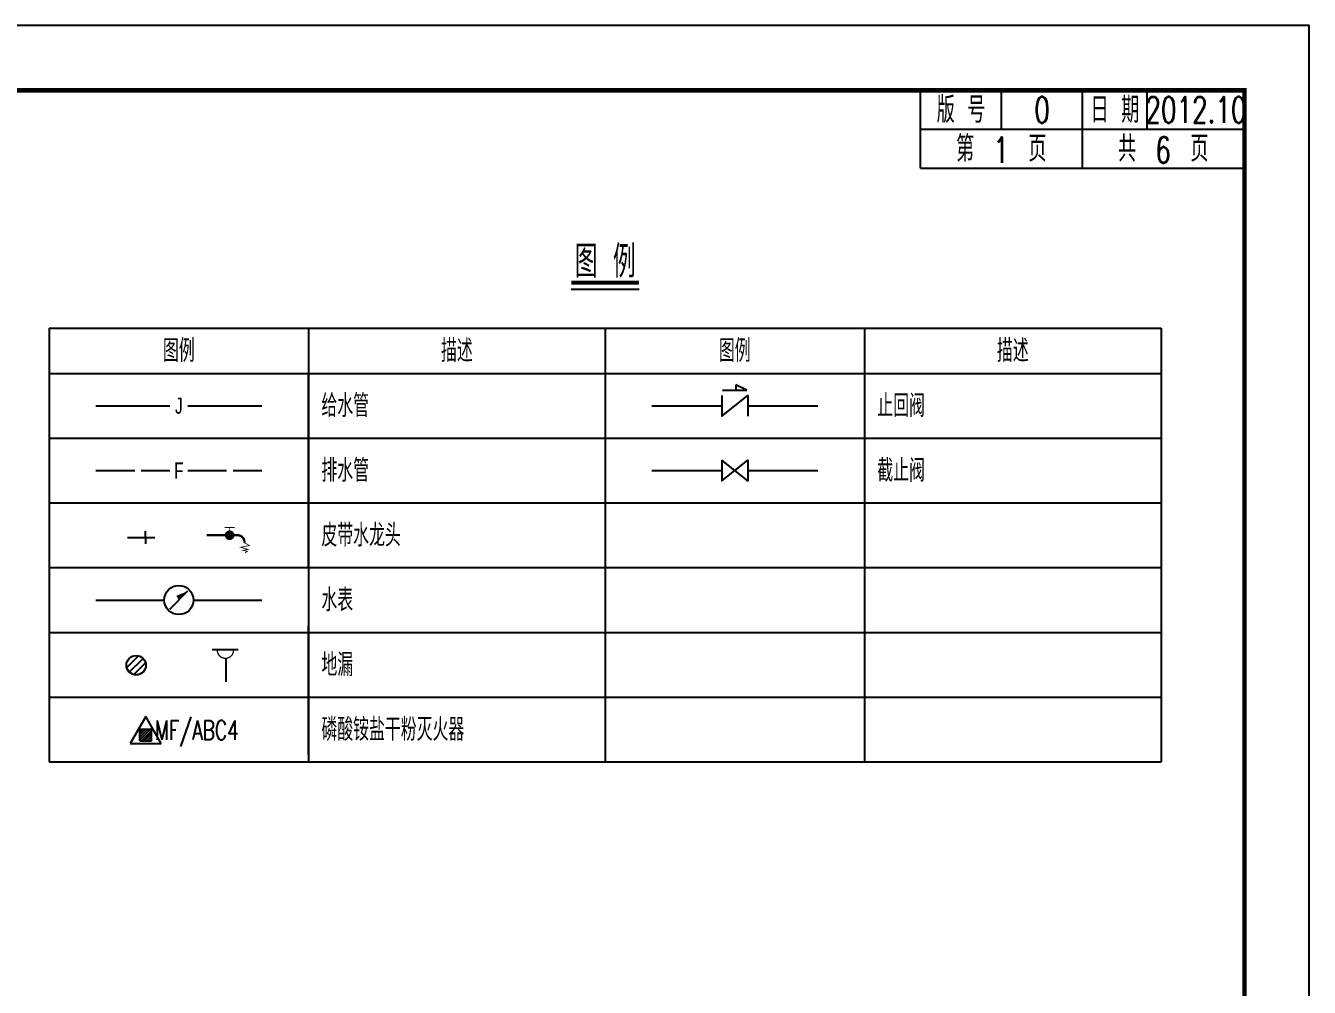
# Model space of a CAD drawing. Extents: x -316592 to 60787, y -138940 to -60306.
# Drawn here: x -53197 to -33387, y -124090 to -109240 of the extents above; entities that cross this region are included whole.
import ezdxf
from ezdxf.enums import TextEntityAlignment as Align

# ---------------------------------------------------------------- set-up
doc = ezdxf.new("R2010")
doc.units = 0
doc.header["$LTSCALE"] = 1000
doc.header["$MEASUREMENT"] = 0
doc.linetypes.add('W_P', pattern=[0.7, 0.6, -0.1])
for name, color, linetype in [('---GPS_废水管', 3, 'W_P'), ('---GPS_废水管_DN', 74, 'Continuous'), ('---GPS_废水管_PJ', 74, 'Continuous'), ('---GPS_废水管_TXT', 74, 'Continuous'), ('---GPS_消防设备及管件', 4, 'Continuous'), ('---GPS_给水管', 5, 'Continuous'), ('---GPS_给水管_PJ', 142, 'Continuous'), ('---GPS_给水管_TXT', 142, 'Continuous'), ('图框', 7, 'Continuous'), ('废水管-标注', 2, 'Continuous'), ('文字', 7, 'Continuous'), ('次轮廓线', 7, 'Continuous')]:
    doc.layers.add(name, color=color, linetype=linetype)
doc.styles.add('C3', font='TXT', dxfattribs={"width": 0.75, "bigfont": 'HZTXT'})
doc.styles.add('HZ', font='HZTXT_E.SHX', dxfattribs={"width": 0.7, "bigfont": 'HZTXT.SHX'})
doc.styles.get("Standard").update_dxf_attribs({"font": 'simplex1.shx', "width": 0.7, "bigfont": 'hztxt.shx'})

# ---------------------------------------------------------------- blocks, each defined once
blk = doc.blocks.new('$GS003_2')
at = {"const_width": 30}
blk.add_lwpolyline([(0, 0), (400, 0, -0.443942), (486, -95, 1.105826)], format="xyb", dxfattribs=at)
for points, const_width in [([(231, 100), (359, 100)], 15), ([(296, 0), (296, 100)], 10), ([(486, -95), (551, -133), (439, -154), (533, -182), (468, -193), (525, -207), (494, -228)], 10)]:
    blk.add_lwpolyline(points, dxfattribs=dict(const_width=const_width))
at = {"const_width": 62.5}
blk.add_lwpolyline([(265, 0, 1), (327, 0, 1)], format="xyb", close=True, dxfattribs=at)
at = {"style": 'HZ', "width": 0.7, "flags": 1}
for tag in ['UNIT', 'WHAT', 'SPEC']:
    blk.add_attdef(tag, (0, 0), '', height=0.001, dxfattribs=at)
blk = doc.blocks.new('$QC035_1')
blk.add_line((-93, -93), (93, 93))
blk.add_lwpolyline([(93, 93, 0, 50, 0), (-13, 22, 50, 50, 0)], format="xyseb")
blk.add_circle((0, 0), 150)
at = {"style": 'HZ', "flags": 1}
for tag in ['UNIT', 'WHAT', 'SPEC']:
    blk.add_attdef(tag, (0, 0), '', height=0.001, dxfattribs=at)
blk = doc.blocks.new('$PS001_0')
for p, q in [((-0.485, -0.123), (0.123, 0.485)), ((-0.354, -0.354), (0.354, 0.354)), ((-0.118, -0.486), (0.486, 0.118))]:
    blk.add_line(p, q)
blk.add_circle((0, 0), 0.5)
at = {"style": 'HZ', "width": 0.7, "flags": 1}
for tag, p in [('UNIT', (0, 0)), ('SPEC', (0, -0.002)), ('WHAT', (0, -0.003))]:
    blk.add_attdef(tag, p, '', height=0.001, dxfattribs=at)
blk = doc.blocks.new('$PS001_1')
blk.add_line((-212, 500), (188, 500))
at = {"const_width": 20}
blk.add_lwpolyline([(-134, 500, 1.067664), (116, 500)], format="xyb", dxfattribs=at)
at = {"const_width": 30}
blk.add_lwpolyline([(0, 367), (0, 0)], dxfattribs=at)
at = {"style": 'HZ', "width": 0.7, "flags": 1}
for tag in ['UNIT', 'WHAT', 'SPEC']:
    blk.add_attdef(tag, (0, 0), '', height=0.001, dxfattribs=at)
blk = doc.blocks.new('MF5')
at = {"layer": '---GPS_消防设备及管件'}
h = blk.add_hatch(dxfattribs=at)
h.set_pattern_fill('JIS_RC_30', color=256, style=0)
h.set_pattern_definition([(45, (-115826.89, -14784.76), (-21.2132034, 21.2132034), []), (45, (-115825.89, -14784.76), (-21.2132034, 21.2132034), []), (45, (-115824.89, -14784.76), (-21.2132034, 21.2132034), [])])
h.paths.add_polyline_path([(-90, 38), (-90, 218), (90, 218), (90, 38)])
for p, q in [((0, 416), (-240, 0)), ((240, 0), (0, 416)), ((-90, 218), (90, 218)), ((-90, 38), (-90, 218)), ((90, 38), (90, 218)), ((-240, 0), (240, 0)), ((-90, 38), (90, 38))]:
    blk.add_line(p, q, dxfattribs=at)
blk = doc.blocks.new('*T32')
at = {"layer": '---GPS_废水管_DN', "color": 0, "linetype": 'ByBlock', "lineweight": -2}
for p, q in [((0, 0), (17159, 0)), ((0, 0), (0, -6700)), ((4000, 0), (4000, -6700)), ((8579, 0), (8579, -6700)), ((12579, 0), (12579, -6700)), ((17159, 0), (17159, -6700)), ((0, -700), (17159, -700)), ((0, -1700), (17159, -1700)), ((0, -2700), (17159, -2700)), ((0, -3700), (17159, -3700)), ((0, -4700), (17159, -4700)), ((0, -5700), (17159, -5700)), ((0, -6700), (17159, -6700))]:
    blk.add_line(p, q, dxfattribs=at)
at = {"layer": '---GPS_废水管_DN', "color": 0, "char_height": 350}
for s, insert, width, attachment_point in [('{\\C7;图例}', (2000, -350), 3999.88, 5), ('{\\C7;描述}', (6290, -350), 4379.3, 5), ('{\\C7;图例}', (10579, -350), 3999.88, 5), ('{\\C7;描述}', (14869, -350), 4379.3, 5), ('{\\C7;给水管}', (4200, -1200), 4179.3, 4), ('{\\C7;止回阀}', (12779, -1200), 4179.3, 4), ('{\\C7;排水管}', (4200, -2200), 4179.3, 4), ('{\\C7;截止阀}', (12779, -2200), 4179.3, 4), ('{\\C7;皮带水龙头}', (4200, -3200), 4179.3, 4), ('{\\C7;水表}', (4200, -4200), 4179.3, 4), ('{\\C7;地漏}', (4200, -5200), 4179.3, 4), ('{\\C7;磷酸铵盐干粉灭火器}', (4200, -6200), 4179.3, 4)]:
    blk.add_mtext(s, dxfattribs=dict(at, insert=insert, width=width, attachment_point=attachment_point))
blk = doc.blocks.new('$VA005_1')
for p, q in [((-0.478, 0.603), (0.468, 0.603)), ((0.468, 0.603), (0.034, 0.802)), ((0.034, 0.802), (0.034, 0.593))]:
    blk.add_line(p, q)
blk.add_lwpolyline([(-0.5, 0.4), (-0.5, -0.4), (0.5, 0.4), (0.5, -0.4)])
at = {"width": 0.7, "flags": 1}
for tag, p in [('UNIT', (0, 0)), ('SPEC', (0, -0.002)), ('WHAT', (0, -0.003))]:
    blk.add_attdef(tag, p, '', height=0.001, dxfattribs=at)
blk = doc.blocks.new('$VA002_1')
blk.add_lwpolyline([(-0.5, 0.4), (-0.5, -0.4), (0.5, 0.4), (0.5, -0.4)], close=True)
at = {"style": 'C3', "width": 0.75, "flags": 1}
for tag, p in [('UNIT', (0, 0)), ('SPEC', (0, -0.002)), ('WHAT', (0, -0.003))]:
    blk.add_attdef(tag, p, '', height=0.001, dxfattribs=at)

msp = doc.modelspace()

# ---------------------------------------------------------------- linework, layer by layer
at = {"layer": '---GPS_废水管'}
for p, q in [((-52114.7, -116109.2), (-50970.2, -116109.2)), ((-50695.2, -116109.2), (-49550.7, -116109.2))]:
    msp.add_line(p, q, dxfattribs=at)
at = {"layer": '---GPS_废水管_DN'}
for p, q in [((-48832.7, -115609.2), (-48832.7, -114609.2)), ((-48832.7, -116609.2), (-48832.7, -115609.2)), ((-48832.7, -117609.2), (-48832.7, -116609.2)), ((-48832.7, -119501.8), (-48832.7, -118501.8)), ((-48832.7, -120501.8), (-48832.7, -119501.8))]:
    msp.add_line(p, q, dxfattribs=at)
at = {"layer": '---GPS_给水管'}
for p, q in [((-52114.7, -115109.2), (-50970.2, -115109.2)), ((-50695.2, -115109.2), (-49550.7, -115109.2)), ((-43535.4, -115109.2), (-42453.4, -115109.2)), ((-42053.4, -115109.2), (-40971.4, -115109.2)), ((-43535.4, -116109.2), (-42453.4, -116109.2)), ((-42053.4, -116109.2), (-40971.4, -116109.2)), ((-52114.6, -118109.1), (-51057.7, -118109.1)), ((-50607.7, -118109.1), (-49550.7, -118109.1))]:
    msp.add_line(p, q, dxfattribs=at)
msp.add_lwpolyline([(-33386.8, -138939.9), (-33386.8, -109239.9), (-75386.8, -109239.9), (-75386.8, -138939.9)], close=True)
at = {"const_width": 70}
msp.add_lwpolyline([(-34386.8, -110239.9), (-72386.8, -110239.9), (-72386.8, -137939.9), (-34386.8, -137939.9), (-34386.8, -110239.9)], dxfattribs=at)
at = {"layer": '图框'}
msp.add_line((-44777.7, -113309.2), (-43729.2, -113309.2), dxfattribs=at)
at = {"layer": '图框', "const_width": 60}
msp.add_lwpolyline([(-44777.7, -113209.2), (-43729.2, -113209.2)], dxfattribs=at)
at = {"layer": '废水管-标注', "color": 0}
for p, q in [((-51348.7, -117143.4), (-51348.7, -117044.7)), ((-51626.5, -117143.4), (-51201.4, -117143.4)), ((-51348.7, -117143.4), (-51348.7, -117242.2))]:
    msp.add_line(p, q, dxfattribs=at)
at = {"layer": '次轮廓线'}
for p, q in [((-39386.8, -111439.9), (-39386.8, -110239.9)), ((-38136.8, -110839.9), (-38136.8, -110239.9)), ((-36886.8, -110839.9), (-36886.8, -110239.9)), ((-35886.8, -110839.9), (-35886.8, -110239.9)), ((-39386.8, -110839.9), (-34386.8, -110839.9)), ((-36886.8, -111439.9), (-36886.8, -110839.9)), ((-39386.8, -111439.9), (-34386.8, -111439.9))]:
    msp.add_line(p, q, dxfattribs=at)

# ---------------------------------------------------------------- block references
at = {"layer": '---GPS_废水管_PJ', "xscale": 300, "yscale": 300, "zscale": 300}
msp.add_blockref('$PS001_0', (-51492, -119115.7, -3200), dxfattribs=at)
at = {"layer": '---GPS_废水管_PJ'}
msp.add_blockref('$PS001_1', (-50105.4, -119375.6, -3200), dxfattribs=at)
at = {"layer": '---GPS_给水管_PJ'}
for name, p, xscale, yscale, zscale in [('$VA005_1', (-42253.4, -115109.2), 400, 400, 400), ('$VA002_1', (-42253.4, -116109.2), 400, 400, 400), ('$GS003_2', (-50404.7, -117109.2), 1.199999999982538, 1.19999999999709, 1.200000000000045), ('$QC035_1', (-50832.7, -118109.2), 1.5, 1.5, 1.5)]:
    msp.add_blockref(name, p, dxfattribs=dict(at, xscale=xscale, yscale=yscale, zscale=zscale))
for name, p in [('*T32', (-52832.7, -113909.2)), ('MF5', (-51344.2, -120322.3, -3200))]:
    msp.add_blockref(name, p)

# ---------------------------------------------------------------- texts
at = {"layer": '---GPS_废水管_TXT', "style": 'HZ', "width": 0.7}
msp.add_text('F', height=250, dxfattribs=at).set_placement((-50832.7, -116109.2), align=Align.MIDDLE)
at = {"layer": '---GPS_给水管_TXT', "style": 'HZ', "width": 0.7}
msp.add_text('J', height=250, dxfattribs=at).set_placement((-50832.7, -115109.2), align=Align.MIDDLE)
at = {"color": 7, "width": 0.7}
msp.add_text('MF/ABC4', height=300, dxfattribs=at).set_placement((-50556.4, -120268.7, -3200), align=Align.CENTER)
at = {"layer": '图框', "width": 0.7}
msp.add_text('图 例', height=500, dxfattribs=at).set_placement((-44253.4, -112882.8), align=Align.MIDDLE_CENTER)
at = {"layer": '文字', "width": 0.7}
for s, p in [('版 号', (-38761.8, -110539.9)), ('0', (-37511.8, -110539.9)), ('日 期', (-36386.8, -110539.9)), ('2012.10', (-35136.8, -110539.9)), ('第    页', (-38140.9, -111139.9)), ('共    页', (-35640.9, -111139.9)), ('1', (-38142.5, -111160.3)), ('6', (-35642.5, -111160.3))]:
    msp.add_text(s, height=400, dxfattribs=at).set_placement(p, align=Align.MIDDLE_CENTER)

doc.saveas('drawing.dxf')
